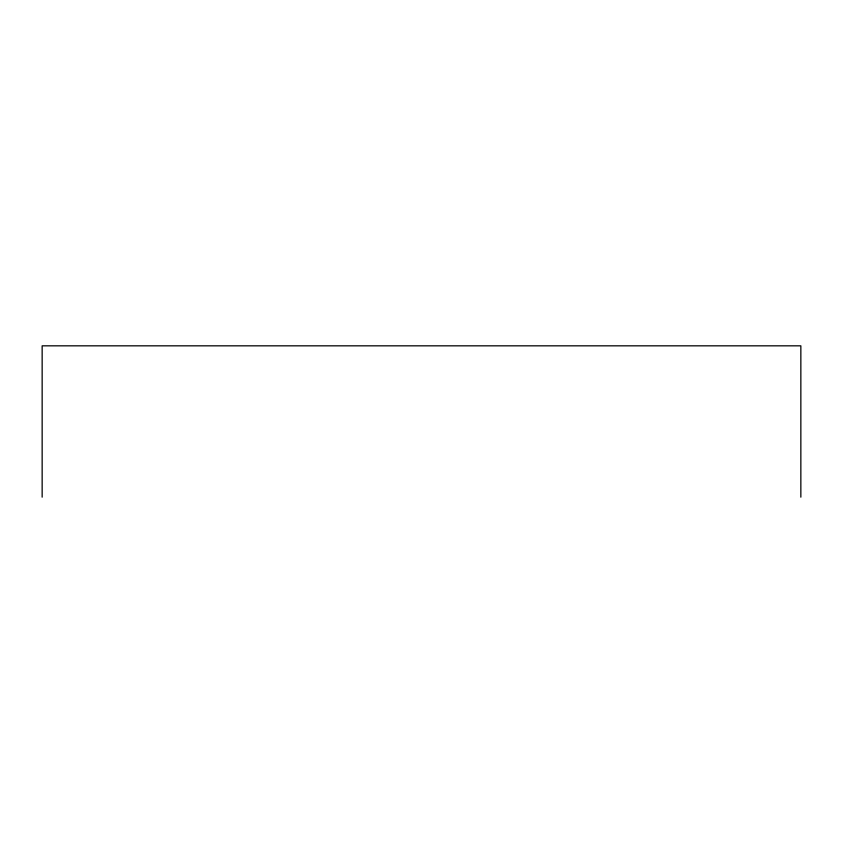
<?xml version="1.0" encoding="UTF-8"?>
<svg xmlns="http://www.w3.org/2000/svg" width="843" height="843" viewBox="0 0 843 843"><rect width="100%" height="100%" fill="white"/><g stroke="black" fill="none" stroke-linecap="round" stroke-linejoin="round"><path stroke-width="1.26" d="M800.85 497.17L800.85 345.83L42.15 345.83L42.15 497.17"/></g></svg>
